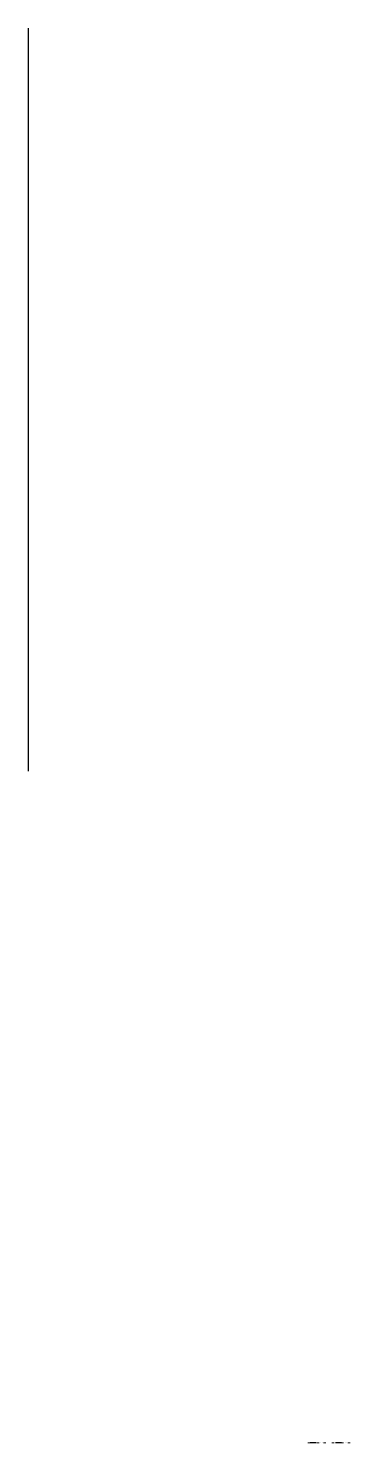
# Model space of a CAD drawing. Header units: millimetres. Extents: x -42700 to 155289, y -7931 to 68797.
# Drawn here: x 111146 to 119925, y -7931 to 31042 of the extents above; entities that cross this region are included whole.
import ezdxf

# ---------------------------------------------------------------- set-up
doc = ezdxf.new("R2010")
doc.units = ezdxf.units.MM
for name, color, linetype in [('03 niveles', 9, 'Continuous'), ('07.3 cotas PI', 21, 'Continuous'), ('07.5 cotas detalle', 21, 'Continuous')]:
    doc.layers.add(name, color=color, linetype=linetype)
doc.styles.add('ROMANS', font='romans')

msp = doc.modelspace()

# ---------------------------------------------------------------- linework, layer by layer
at = {"layer": '03 niveles'}
for points in [[(111146.474, 31042.392, 3040), (111146.474, 10574.311, 3040)], [(111146.474, 31042.392, 3240), (111146.474, 10574.311, 3240)], [(111146.474, 31042.392, 5600), (111146.474, 10574.311, 5600)], [(111146.474, 31042.392, 5760), (111146.474, 10574.311, 5760)], [(111146.474, 31042.392, 8120), (111146.474, 10574.311, 8120)], [(111146.474, 31042.392, 8280), (111146.474, 10574.311, 8280)], [(111146.474, 31042.392, 10640), (111146.474, 10574.311, 10640)], [(111146.474, 31042.392, 10800), (111146.474, 10574.311, 10800)], [(111146.474, 31042.392, 13160), (111146.474, 10574.311, 13160)], [(111146.474, 31042.392, 13320), (111146.474, 10574.311, 13320)], [(111146.474, 31042.392, 15680), (111146.474, 10574.311, 15680)], [(111146.474, 31042.392, 15840), (111146.474, 10574.311, 15840)], [(111146.474, 31042.392, 18200), (111146.474, 10574.311, 18200)], [(111146.474, 31042.392, 18360), (111146.474, 10574.311, 18360)], [(111146.474, 31042.392, 20720), (111146.474, 10574.311, 20720)], [(111146.474, 31042.392, 20880), (111146.474, 10574.311, 20880)], [(111146.474, 31042.392, 23240), (111146.474, 10574.311, 23240)], [(111146.474, 31042.392, 23400), (111146.474, 10574.311, 23400)], [(111146.474, 31042.392, 25760), (111146.474, 10574.311, 25760)], [(111146.474, 31042.392, 25920), (111146.474, 10574.311, 25920)], [(111146.474, 31042.392, 28280), (111146.474, 10574.311, 28280)], [(111146.474, 31042.392, 28440), (111146.474, 10574.311, 28440)], [(111146.474, 31042.392, 30800), (111146.474, 10574.311, 30800)], [(111146.474, 31042.392, 30960), (111146.474, 10574.311, 30960)], [(111146.474, 31042.392, 33320), (111146.474, 10574.311, 33320)], [(111146.474, 31042.392, 33480), (111146.474, 10574.311, 33480)], [(111146.474, 31042.392, 35840), (111146.474, 10574.311, 35840)], [(111146.474, 31042.392, 36000), (111146.474, 10574.311, 36000)], [(111146.474, 31042.392, 38360), (111146.474, 10574.311, 38360)], [(111146.474, 31042.392, 38520), (111146.474, 10574.311, 38520)], [(111146.474, 31042.392, 40880), (111146.474, 10574.311, 40880)], [(111146.474, 31042.392, 41040), (111146.474, 10574.311, 41040)], [(111146.474, 31042.392, 43400), (111146.474, 10574.311, 43400)], [(111146.474, 31042.392, 43560), (111146.474, 10574.311, 43560)], [(111146.474, 31042.392, 45920), (111146.474, 10574.311, 45920)], [(111146.474, 31042.392, 46080), (111146.474, 10574.311, 46080)], [(111146.474, 31042.392, 48440), (111146.474, 10574.311, 48440)], [(111146.474, 31042.392, 48600), (111146.474, 10574.311, 48600)], [(111146.474, 31042.392, 50960), (111146.474, 10574.311, 50960)], [(111146.474, 31042.392, 51120), (111146.474, 10574.311, 51120)], [(111146.474, 31042.392, 53480), (111146.474, 10574.311, 53480)], [(111146.474, 31042.392, 53640), (111146.474, 10574.311, 53640)], [(111146.474, 31042.392, -200), (111146.474, 10574.311, -200)], [(111146.474, 31042.392, 0), (111146.474, 10574.311, 0)], [(111146.474, 31042.392, -3440), (111146.474, 10574.311, -3440)], [(111146.474, 31042.392, -3240), (111146.474, 10574.311, -3240)]]:
    msp.add_polyline3d(points, dxfattribs=at)
at = {"layer": '07.3 cotas PI'}
msp.add_polyline3d([(118915.749, -7928.502, 4638.3), (119081.867, -7928.502, 4638.3)], dxfattribs=at)
at = {"layer": '07.5 cotas detalle'}
for points in [[(118915.749, -7928.502, 2724.398), (119081.867, -7928.502, 2724.398)], [(119615.819, -7928.502, 2724.398), (119781.937, -7928.502, 2724.398)]]:
    msp.add_polyline3d(points, dxfattribs=at)

# ---------------------------------------------------------------- texts
at = {"layer": '03 niveles', "extrusion": (-1, 0, 0), "style": 'ROMANS'}
for s, p in [('2°', (-28377.593, 264.949, -111146.474)), ('3°', (-28377.593, 3504.949, -111146.474)), ('4°', (-28377.593, 6014.949, -111146.474)), ('5°', (-28377.593, 8549.949, -111146.474)), ('8°', (-28377.593, 16109.949, -111146.474)), ('9°', (-28377.593, 18629.949, -111146.474)), ('20°', (-28377.593, 46329.949, -111146.474)), ('21°', (-28377.593, 48849.949, -111146.474)), ('22°', (-28377.593, 51369.949, -111146.474)), ('7°', (-28377.593, 13589.949, -111146.474)), ('6°', (-28377.593, 11069.949, -111146.474)), ('10°', (-28377.593, 21139.949, -111146.474)), ('11°', (-28377.593, 23649.949, -111146.474)), ('12°', (-28377.593, 26189.949, -111146.474)), ('13°', (-28377.593, 28699.949, -111146.474)), ('14°', (-28377.593, 31209.949, -111146.474)), ('15°', (-28377.593, 33749.949, -111146.474)), ('16°', (-28377.593, 36259.949, -111146.474)), ('17°', (-28377.593, 38769.949, -111146.474)), ('18°', (-28377.593, 41309.949, -111146.474)), ('19°', (-28377.593, 43819.949, -111146.474)), ('1°', (-28377.593, -2975.051, -111146.474))]:
    msp.add_text(s, height=300, dxfattribs=at).set_placement(p)
at = {"layer": '07.3 cotas PI', "extrusion": (0, -1, 0), "style": 'ROMANS', "width": 0.5}
msp.add_text('PI', height=200, dxfattribs=at).set_placement((118977.612, 4711.232, 7931.104))
at = {"layer": '07.5 cotas detalle', "extrusion": (0, -1, 0), "style": 'ROMANS', "width": 0.5}
for p in [(118833.117, 2765.977, 7931.104), (119500.722, 2765.977, 7931.104)]:
    msp.add_text('detalle', height=200, dxfattribs=at).set_placement(p)

doc.saveas('drawing.dxf')
